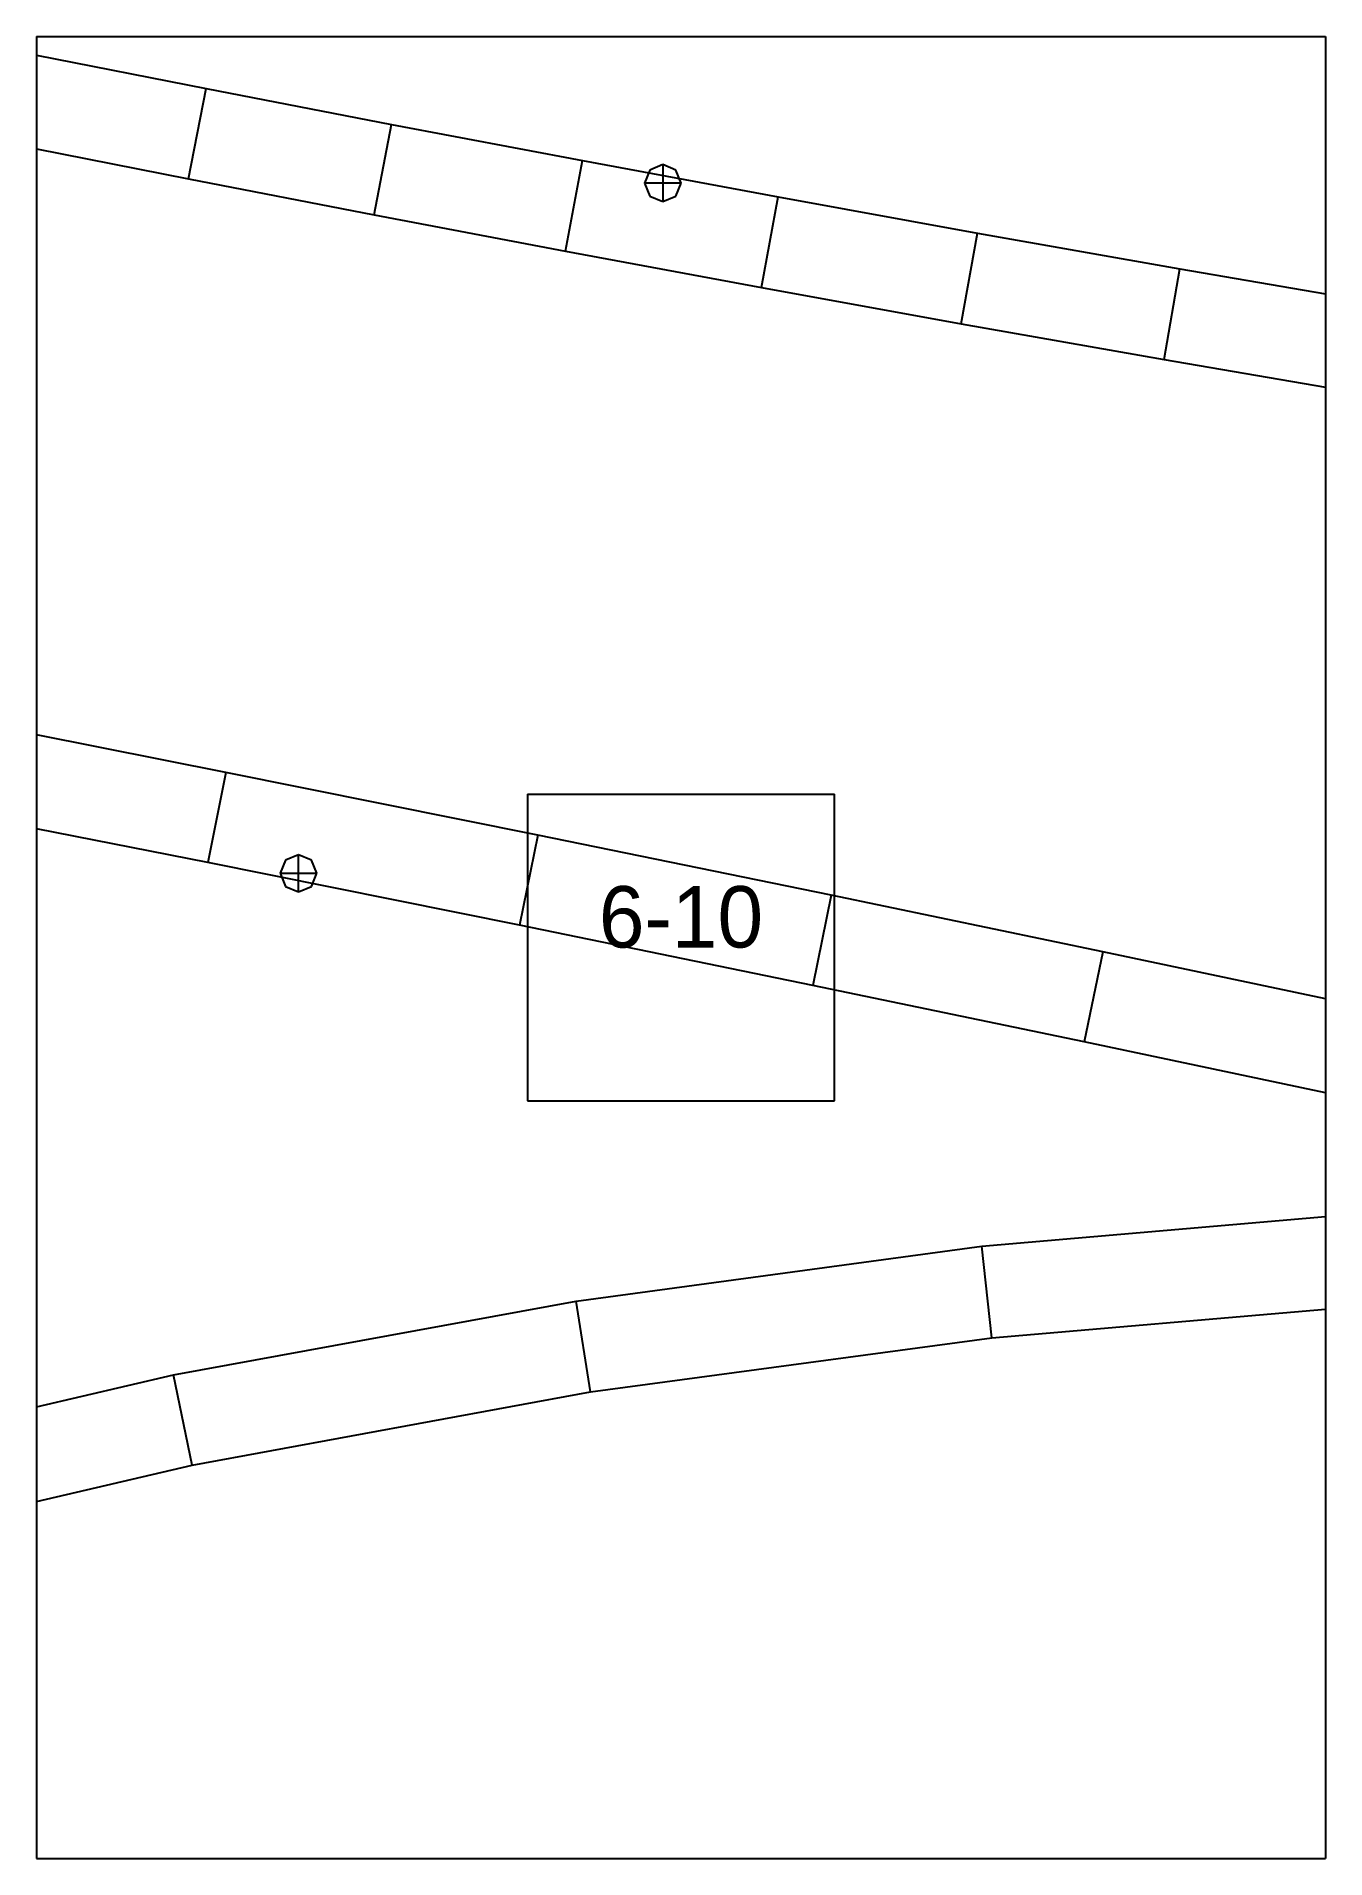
# Paper-space layout 'Plan 6-10' of a CAD drawing. Header units: metres, sheet in millimetres. Extents: x 0 to 210, y 0 to 297.
# The model-space entities are those that its viewports show. They can reach past a viewport. Long polylines and large blocks are cut down to what shows.
import ezdxf
from ezdxf.enums import TextEntityAlignment as Align

# ---------------------------------------------------------------- set-up
doc = ezdxf.new("R2010")
doc.units = ezdxf.units.M
for name, color, linetype in [('default', 7, 'Continuous'), ('TEXTLAYER', 7, 'Continuous'), ('VIEWPORTS', 7, 'Continuous')]:
    doc.layers.add(name, color=color, linetype=linetype)

msp = doc.modelspace()

# ---------------------------------------------------------------- linework, layer by layer
at = {"color": 9}
for p, q in [((1890, -1188), (1890, -1485)), ((1890, -1188), (1890, -1485)), ((2100, -1188), (2100, -1485)), ((2100, -1188), (2100, -1485)), ((1680, -1485), (1890, -1485)), ((1680, -1485), (1890, -1485)), ((1890, -1485), (2100, -1485)), ((1890, -1485), (1890, -1782)), ((1890, -1485), (2100, -1485)), ((1890, -1485), (1890, -1782)), ((2100, -1485), (2310, -1485)), ((2100, -1485), (2100, -1782)), ((2100, -1485), (2310, -1485)), ((2100, -1485), (2100, -1782)), ((1970, -1608.5), (2020, -1608.5)), ((1970, -1608.5), (1970, -1658.5)), ((2020, -1658.5), (2020, -1608.5)), ((1970, -1658.5), (2020, -1658.5)), ((1680, -1782), (1890, -1782)), ((1680, -1782), (1890, -1782)), ((1890, -1782), (2100, -1782)), ((1890, -1782), (1890, -2079)), ((1890, -1782), (2100, -1782)), ((1890, -1782), (1890, -2079)), ((2100, -1782), (2310, -1782)), ((2100, -1782), (2100, -2079)), ((2100, -1782), (2310, -1782)), ((2100, -1782), (2100, -2079))]:
    msp.add_line(p, q, dxfattribs=at)
at = {"layer": 'default', "color": 7, "linetype": 'Continuous'}
for p, q in [((1860.93, -1482.21), (1888.62, -1487.77)), ((1885.68, -1502.48), (1888.62, -1487.77)), ((1888.62, -1487.77), (1917.66, -1493.51)), ((1914.78, -1508.23), (1917.66, -1493.51)), ((1917.66, -1493.51), (1947.83, -1499.35)), ((1945.01, -1514.09), (1947.83, -1499.35)), ((1947.83, -1499.35), (1978.93, -1505.24)), ((1885.68, -1502.48), (1914.78, -1508.23)), ((1976.16, -1519.98), (1978.93, -1505.24)), ((1978.93, -1505.24), (2010.81, -1511.16)), ((1914.78, -1508.23), (1945.01, -1514.09)), ((1989.93, -1506.78), (1989.05, -1508.9)), ((1992.05, -1505.9), (1989.93, -1506.78)), ((1994.17, -1506.78), (1992.05, -1505.9)), ((1992.05, -1505.9), (1992.05, -1511.9)), ((1995.05, -1508.9), (1994.17, -1506.78)), ((1989.05, -1508.9), (1989.93, -1511.02)), ((1995.05, -1508.9), (1989.05, -1508.9)), ((1989.93, -1511.02), (1992.05, -1511.9)), ((1992.05, -1511.9), (1994.17, -1511.02)), ((1994.17, -1511.02), (1995.05, -1508.9)), ((2008.1, -1525.92), (2010.81, -1511.16)), ((2010.81, -1511.16), (2043.3, -1517.05)), ((1945.01, -1514.09), (1976.16, -1519.98)), ((2040.66, -1531.82), (2043.3, -1517.05)), ((2043.3, -1517.05), (2076.28, -1522.88)), ((1976.16, -1519.98), (2008.1, -1525.92)), ((2073.71, -1537.66), (2076.28, -1522.88)), ((2076.28, -1522.88), (2109.62, -1528.62)), ((2008.1, -1525.92), (2040.66, -1531.82)), ((2040.66, -1531.82), (2073.71, -1537.66)), ((2073.71, -1537.66), (2107.11, -1543.41)), ((1920.85, -1604.95), (1867.56, -1594.42)), ((1920.85, -1604.95), (1917.92, -1619.66)), ((1971.66, -1615.17), (1920.85, -1604.95)), ((1917.92, -1619.66), (1864.68, -1609.14)), ((1971.66, -1615.17), (1968.68, -1629.87)), ((2019.49, -1624.98), (1971.66, -1615.17)), ((1932.68, -1618.4), (1930.56, -1619.28)), ((1934.8, -1619.28), (1932.68, -1618.4)), ((1932.68, -1624.4), (1932.68, -1618.4)), ((1968.68, -1629.87), (1917.92, -1619.66)), ((1930.56, -1619.28), (1929.68, -1621.4)), ((1929.68, -1621.4), (1930.56, -1623.53)), ((1929.68, -1621.4), (1935.68, -1621.4)), ((1935.68, -1621.4), (1934.8, -1619.28)), ((1934.8, -1623.53), (1935.68, -1621.4)), ((1930.56, -1623.53), (1932.68, -1624.4)), ((1932.68, -1624.4), (1934.8, -1623.53)), ((2019.49, -1624.98), (2016.45, -1639.67)), ((2063.74, -1634.19), (2019.49, -1624.98)), ((2016.45, -1639.67), (1968.68, -1629.87)), ((2063.74, -1634.19), (2060.66, -1648.87)), ((2103.63, -1642.62), (2063.74, -1634.19)), ((2060.66, -1648.87), (2016.45, -1639.67)), ((2103.63, -1642.62), (2100.5, -1657.29)), ((2100.5, -1657.29), (2060.66, -1648.87)), ((2134.88, -1664.69), (2100.5, -1657.29)), ((2044.01, -1682.2), (2110.46, -1676.46)), ((1977.9, -1691.12), (2044.01, -1682.2)), ((2045.66, -1697.12), (2044.01, -1682.2)), ((1912.3, -1703.18), (1977.9, -1691.12)), ((1980.26, -1705.93), (1977.9, -1691.12)), ((2045.66, -1697.12), (2111.4, -1691.44)), ((1980.26, -1705.93), (2045.66, -1697.12)), ((1847.35, -1718.37), (1912.3, -1703.18)), ((1915.37, -1717.87), (1912.3, -1703.18)), ((1915.37, -1717.87), (1980.26, -1705.93)), ((1851.12, -1732.89), (1915.37, -1717.87))]:
    msp.add_line(p, q, dxfattribs=at)

# ---------------------------------------------------------------- texts
at = {"layer": 'TEXTLAYER', "color": 1}
msp.add_text('6-10', height=10, dxfattribs=at).set_placement((1995, -1633.5), align=Align.CENTER)

psp = doc.layouts.new('Plan 6-10')

# ---------------------------------------------------------------- viewports
at = {"layer": 'VIEWPORTS'}
psp.add_viewport(center=(105, 148.5), size=(210, 297), view_center_point=(1995, -1633.5), view_height=297, dxfattribs=at)

doc.saveas('drawing.dxf')
